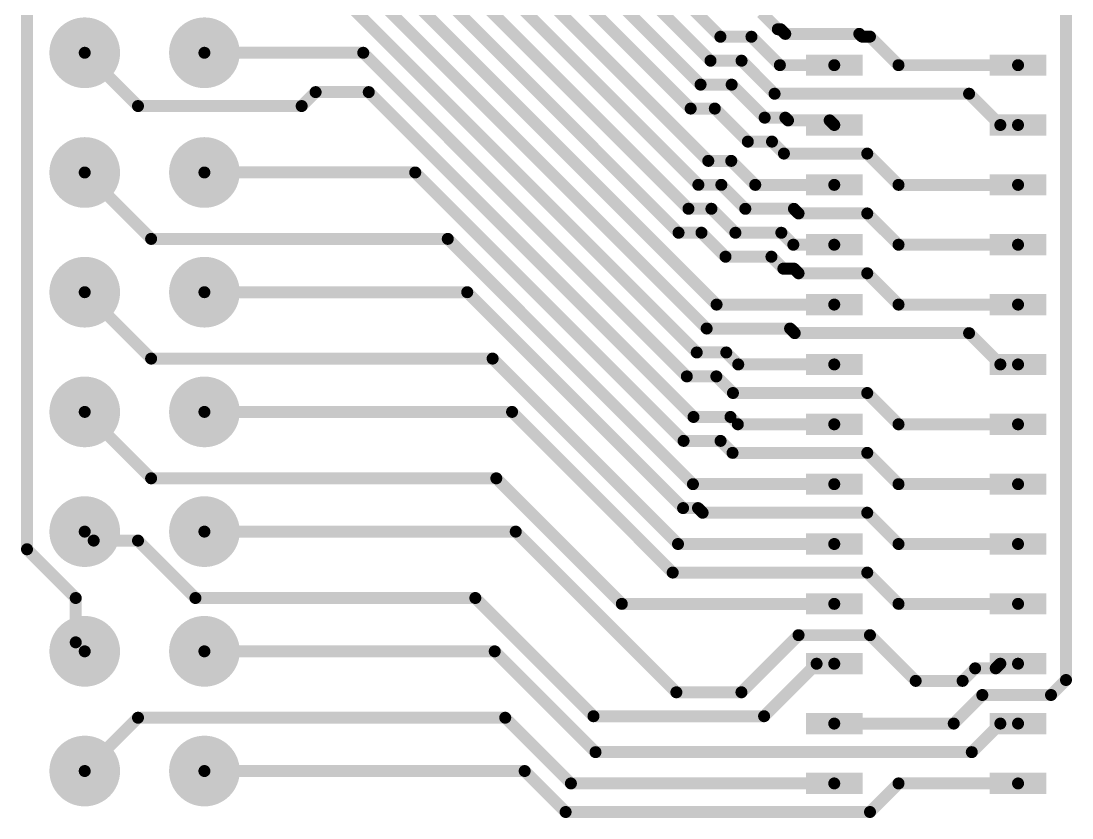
# Model space of a CAD drawing. Header units: inches. Extents: x 2.54 to 5.78, y 1.06 to 9.17.
# Drawn here: x 2.607 to 3.485, y 7.13 to 7.796 of the extents above; entities that cross this region are included whole.
import ezdxf

# ---------------------------------------------------------------- set-up
doc = ezdxf.new("R2010")
doc.units = ezdxf.units.IN
doc.header["$MEASUREMENT"] = 0
for name, color, linetype in [('Multi-Layer', 9, 'Continuous'), ('Pad Holes', 156, 'Continuous'), ('Top Layer', 1, 'Continuous')]:
    doc.layers.add(name, color=color, linetype=linetype)

# ---------------------------------------------------------------- blocks, each defined once
blk = doc.blocks.new('H_____2_20________2')
at = {"layer": 'Top Layer'}
for points in [[(-0.09528, 0.07272), (-0.09528, 0.09043), (-0.04803, 0.09043), (-0.04803, 0.07272)], [(0.05827, 0.07272), (0.05827, 0.09043), (0.10551, 0.09043), (0.10551, 0.07272)], [(-0.09528, 0.02272), (-0.09528, 0.04043), (-0.04803, 0.04043), (-0.04803, 0.02272)], [(0.05827, 0.02272), (0.05827, 0.04043), (0.10551, 0.04043), (0.10551, 0.02272)], [(-0.09528, -0.02728), (-0.09528, -0.00957), (-0.04803, -0.00957), (-0.04803, -0.02728)], [(0.05827, -0.02728), (0.05827, -0.00957), (0.10551, -0.00957), (0.10551, -0.02728)], [(-0.09528, -0.07728), (-0.09528, -0.05957), (-0.04803, -0.05957), (-0.04803, -0.07728)], [(0.05827, -0.07728), (0.05827, -0.05957), (0.10551, -0.05957), (0.10551, -0.07728)], [(-0.09528, -0.12728), (-0.09528, -0.10957), (-0.04803, -0.10957), (-0.04803, -0.12728)], [(0.05827, -0.12728), (0.05827, -0.10957), (0.10551, -0.10957), (0.10551, -0.12728)], [(-0.09528, -0.17728), (-0.09528, -0.15957), (-0.04803, -0.15957), (-0.04803, -0.17728)], [(0.05827, -0.17728), (0.05827, -0.15957), (0.10551, -0.15957), (0.10551, -0.17728)], [(-0.09528, -0.22728), (-0.09528, -0.20957), (-0.04803, -0.20957), (-0.04803, -0.22728)], [(0.05827, -0.22728), (0.05827, -0.20957), (0.10551, -0.20957), (0.10551, -0.22728)], [(-0.09528, -0.27728), (-0.09528, -0.25957), (-0.04803, -0.25957), (-0.04803, -0.27728)], [(0.05827, -0.27728), (0.05827, -0.25957), (0.10551, -0.25957), (0.10551, -0.27728)], [(-0.09528, -0.32728), (-0.09528, -0.30957), (-0.04803, -0.30957), (-0.04803, -0.32728)], [(0.05827, -0.32728), (0.05827, -0.30957), (0.10551, -0.30957), (0.10551, -0.32728)], [(-0.09528, -0.37728), (-0.09528, -0.35957), (-0.04803, -0.35957), (-0.04803, -0.37728)], [(0.05827, -0.37728), (0.05827, -0.35957), (0.10551, -0.35957), (0.10551, -0.37728)], [(-0.09528, -0.42728), (-0.09528, -0.40957), (-0.04803, -0.40957), (-0.04803, -0.42728)], [(0.05827, -0.42728), (0.05827, -0.40957), (0.10551, -0.40957), (0.10551, -0.42728)], [(-0.09528, -0.47728), (-0.09528, -0.45957), (-0.04803, -0.45957), (-0.04803, -0.47728)], [(0.05827, -0.47728), (0.05827, -0.45957), (0.10551, -0.45957), (0.10551, -0.47728)], [(-0.09528, -0.52728), (-0.09528, -0.50957), (-0.04803, -0.50957), (-0.04803, -0.52728)], [(0.05827, -0.52728), (0.05827, -0.50957), (0.10551, -0.50957), (0.10551, -0.52728)]]:
    blk.add_hatch(color=1, dxfattribs=at).paths.add_polyline_path(points)
blk = doc.blocks.new('HDR2X20_12')
at = {"layer": 'Multi-Layer'}
h = blk.add_hatch(color=9, dxfattribs=at)
edge = h.paths.add_edge_path()
edge.add_arc((1.3, 0.1), 0.02953, 0, 360)
h = blk.add_hatch(color=9, dxfattribs=at)
edge = h.paths.add_edge_path()
edge.add_arc((1.4, 0.1), 0.02953, 0, 360)
h = blk.add_hatch(color=9, dxfattribs=at)
edge = h.paths.add_edge_path()
edge.add_arc((1.5, 0.1), 0.02953, 0, 360)
h = blk.add_hatch(color=9, dxfattribs=at)
edge = h.paths.add_edge_path()
edge.add_arc((1.6, 0.1), 0.02953, 0, 360)
h = blk.add_hatch(color=9, dxfattribs=at)
edge = h.paths.add_edge_path()
edge.add_arc((1.7, 0.1), 0.02953, 0, 360)
h = blk.add_hatch(color=9, dxfattribs=at)
edge = h.paths.add_edge_path()
edge.add_arc((1.8, 0.1), 0.02953, 0, 360)
h = blk.add_hatch(color=9, dxfattribs=at)
edge = h.paths.add_edge_path()
edge.add_arc((1.9, 0.1), 0.02953, 0, 360)
h = blk.add_hatch(color=9, dxfattribs=at)
edge = h.paths.add_edge_path()
edge.add_arc((1.3, 0), 0.02953, 0, 360)
h = blk.add_hatch(color=9, dxfattribs=at)
edge = h.paths.add_edge_path()
edge.add_arc((1.4, 0), 0.02953, 0, 360)
h = blk.add_hatch(color=9, dxfattribs=at)
edge = h.paths.add_edge_path()
edge.add_arc((1.5, 0), 0.02953, 0, 360)
h = blk.add_hatch(color=9, dxfattribs=at)
edge = h.paths.add_edge_path()
edge.add_arc((1.6, 0), 0.02953, 0, 360)
h = blk.add_hatch(color=9, dxfattribs=at)
edge = h.paths.add_edge_path()
edge.add_arc((1.7, 0), 0.02953, 0, 360)
h = blk.add_hatch(color=9, dxfattribs=at)
edge = h.paths.add_edge_path()
edge.add_arc((1.8, 0), 0.02953, 0, 360)
h = blk.add_hatch(color=9, dxfattribs=at)
edge = h.paths.add_edge_path()
edge.add_arc((1.9, 0), 0.02953, 0, 360)
at = {"layer": 'Pad Holes'}
h = blk.add_hatch(color=7, dxfattribs=at)
edge = h.paths.add_edge_path()
edge.add_arc((1.3, 0.1), 0.01772, 0, 360)
h = blk.add_hatch(color=7, dxfattribs=at)
edge = h.paths.add_edge_path()
edge.add_arc((1.4, 0.1), 0.01772, 0, 360)
h = blk.add_hatch(color=7, dxfattribs=at)
edge = h.paths.add_edge_path()
edge.add_arc((1.5, 0.1), 0.01772, 0, 360)
h = blk.add_hatch(color=7, dxfattribs=at)
edge = h.paths.add_edge_path()
edge.add_arc((1.6, 0.1), 0.01772, 0, 360)
h = blk.add_hatch(color=7, dxfattribs=at)
edge = h.paths.add_edge_path()
edge.add_arc((1.7, 0.1), 0.01772, 0, 360)
h = blk.add_hatch(color=7, dxfattribs=at)
edge = h.paths.add_edge_path()
edge.add_arc((1.8, 0.1), 0.01772, 0, 360)
h = blk.add_hatch(color=7, dxfattribs=at)
edge = h.paths.add_edge_path()
edge.add_arc((1.9, 0.1), 0.01772, 0, 360)
h = blk.add_hatch(color=7, dxfattribs=at)
edge = h.paths.add_edge_path()
edge.add_arc((1.3, 0), 0.01772, 0, 360)
h = blk.add_hatch(color=7, dxfattribs=at)
edge = h.paths.add_edge_path()
edge.add_arc((1.4, 0), 0.01772, 0, 360)
h = blk.add_hatch(color=7, dxfattribs=at)
edge = h.paths.add_edge_path()
edge.add_arc((1.5, 0), 0.01772, 0, 360)
h = blk.add_hatch(color=7, dxfattribs=at)
edge = h.paths.add_edge_path()
edge.add_arc((1.6, 0), 0.01772, 0, 360)
h = blk.add_hatch(color=7, dxfattribs=at)
edge = h.paths.add_edge_path()
edge.add_arc((1.7, 0), 0.01772, 0, 360)
h = blk.add_hatch(color=7, dxfattribs=at)
edge = h.paths.add_edge_path()
edge.add_arc((1.8, 0), 0.01772, 0, 360)
h = blk.add_hatch(color=7, dxfattribs=at)
edge = h.paths.add_edge_path()
edge.add_arc((1.9, 0), 0.01772, 0, 360)
at = {"layer": 'Top Layer'}
h = blk.add_hatch(color=1, dxfattribs=at)
edge = h.paths.add_edge_path()
edge.add_arc((1.3, 0.1), 0.02953, 0, 360)
h = blk.add_hatch(color=1, dxfattribs=at)
edge = h.paths.add_edge_path()
edge.add_arc((1.4, 0.1), 0.02953, 0, 360)
h = blk.add_hatch(color=1, dxfattribs=at)
edge = h.paths.add_edge_path()
edge.add_arc((1.5, 0.1), 0.02953, 0, 360)
h = blk.add_hatch(color=1, dxfattribs=at)
edge = h.paths.add_edge_path()
edge.add_arc((1.6, 0.1), 0.02953, 0, 360)
h = blk.add_hatch(color=1, dxfattribs=at)
edge = h.paths.add_edge_path()
edge.add_arc((1.7, 0.1), 0.02953, 0, 360)
h = blk.add_hatch(color=1, dxfattribs=at)
edge = h.paths.add_edge_path()
edge.add_arc((1.8, 0.1), 0.02953, 0, 360)
h = blk.add_hatch(color=1, dxfattribs=at)
edge = h.paths.add_edge_path()
edge.add_arc((1.9, 0.1), 0.02953, 0, 360)
h = blk.add_hatch(color=1, dxfattribs=at)
edge = h.paths.add_edge_path()
edge.add_arc((1.3, 0), 0.02953, 0, 360)
h = blk.add_hatch(color=1, dxfattribs=at)
edge = h.paths.add_edge_path()
edge.add_arc((1.4, 0), 0.02953, 0, 360)
h = blk.add_hatch(color=1, dxfattribs=at)
edge = h.paths.add_edge_path()
edge.add_arc((1.5, 0), 0.02953, 0, 360)
h = blk.add_hatch(color=1, dxfattribs=at)
edge = h.paths.add_edge_path()
edge.add_arc((1.6, 0), 0.02953, 0, 360)
h = blk.add_hatch(color=1, dxfattribs=at)
edge = h.paths.add_edge_path()
edge.add_arc((1.7, 0), 0.02953, 0, 360)
h = blk.add_hatch(color=1, dxfattribs=at)
edge = h.paths.add_edge_path()
edge.add_arc((1.8, 0), 0.02953, 0, 360)
h = blk.add_hatch(color=1, dxfattribs=at)
edge = h.paths.add_edge_path()
edge.add_arc((1.9, 0), 0.02953, 0, 360)

msp = doc.modelspace()

# ---------------------------------------------------------------- linework, layer by layer
at = {"layer": 'Top Layer'}
for points in [[(2.6122, 7.35435, 0.01, 0.01, 0), (2.6122, 9.10113, 0.01, 0.01, 0)], [(3.48032, 7.24513, 0.01, 0.01, 0), (3.48032, 8.51969, 0.01, 0.01, 0)], [(2.86547, 7.99476, 0.01, 0.01, 0), (3.18146, 7.67878, 0.01, 0.01, 0)], [(2.9717, 8.00234, 0.01, 0.01, 0), (3.19156, 7.78248, 0.01, 0.01, 0)], [(2.84547, 7.98648, 0.01, 0.01, 0), (3.17317, 7.65878, 0.01, 0.01, 0)], [(2.93047, 7.987, 0.01, 0.01, 0), (3.175, 7.74248, 0.01, 0.01, 0)], [(2.9517, 7.99406, 0.01, 0.01, 0), (3.18328, 7.76248, 0.01, 0.01, 0)], [(2.82547, 7.9782, 0.01, 0.01, 0), (3.16489, 7.63878, 0.01, 0.01, 0)], [(2.91047, 7.97872, 0.01, 0.01, 0), (3.16671, 7.72248, 0.01, 0.01, 0)], [(2.80629, 7.96909, 0.01, 0.01, 0), (3.1566, 7.61878, 0.01, 0.01, 0)], [(2.84972, 7.86909, 0.01, 0.01, 0), (3.18008, 7.53874, 0.01, 0.01, 0)], [(2.91587, 7.83123, 0.01, 0.01, 0), (3.18836, 7.55874, 0.01, 0.01, 0)], [(2.87691, 7.81362, 0.01, 0.01, 0), (3.17179, 7.51874, 0.01, 0.01, 0)], [(3.2258, 7.80248, 0.01, 0.01, 0), (3.23954, 7.78874, 0.01, 0.01, 0)], [(3.23954, 7.78874, 0.01, 0.01, 0), (3.24187, 7.78874, 0.01, 0.01, 0)], [(3.24187, 7.78874, 0.01, 0.01, 0), (3.24573, 7.78488, 0.01, 0.01, 0)], [(3.24573, 7.78488, 0.01, 0.01, 0), (3.30762, 7.78488, 0.01, 0.01, 0)], [(3.30762, 7.78488, 0.01, 0.01, 0), (3.3099, 7.7826, 0.01, 0.01, 0)], [(3.19156, 7.78248, 0.01, 0.01, 0), (3.21752, 7.78248, 0.01, 0.01, 0)], [(3.21752, 7.78248, 0.01, 0.01, 0), (3.24126, 7.75874, 0.01, 0.01, 0)], [(3.3099, 7.7826, 0.01, 0.01, 0), (3.31653, 7.7826, 0.01, 0.01, 0)], [(3.31653, 7.7826, 0.01, 0.01, 0), (3.34039, 7.75874, 0.01, 0.01, 0)], [(2.66043, 7.76909, 0.01, 0.01, 0), (2.70496, 7.72457, 0.01, 0.01, 0)], [(2.76043, 7.76909, 0.01, 0.01, 0), (2.89315, 7.76909, 0.01, 0.01, 0)], [(2.89315, 7.76909, 0.01, 0.01, 0), (3.16351, 7.49874, 0.01, 0.01, 0)], [(3.18328, 7.76248, 0.01, 0.01, 0), (3.20924, 7.76248, 0.01, 0.01, 0)], [(3.20924, 7.76248, 0.01, 0.01, 0), (3.23683, 7.73488, 0.01, 0.01, 0)], [(3.24126, 7.75874, 0.01, 0.01, 0), (3.28669, 7.75874, 0.01, 0.01, 0)], [(3.34039, 7.75874, 0.01, 0.01, 0), (3.44024, 7.75874, 0.01, 0.01, 0)], [(3.175, 7.74248, 0.01, 0.01, 0), (3.20095, 7.74248, 0.01, 0.01, 0)], [(3.20095, 7.74248, 0.01, 0.01, 0), (3.22855, 7.71488, 0.01, 0.01, 0)], [(2.84169, 7.72457, 0.01, 0.01, 0), (2.85335, 7.73622, 0.01, 0.01, 0)], [(2.85335, 7.73622, 0.01, 0.01, 0), (2.89774, 7.73622, 0.01, 0.01, 0)], [(2.89774, 7.73622, 0.01, 0.01, 0), (3.16908, 7.46488, 0.01, 0.01, 0)], [(3.23683, 7.73488, 0.01, 0.01, 0), (3.39933, 7.73488, 0.01, 0.01, 0)], [(3.39933, 7.73488, 0.01, 0.01, 0), (3.42547, 7.70874, 0.01, 0.01, 0)], [(2.70496, 7.72457, 0.01, 0.01, 0), (2.84169, 7.72457, 0.01, 0.01, 0)], [(3.16671, 7.72248, 0.01, 0.01, 0), (3.18688, 7.72248, 0.01, 0.01, 0)], [(3.18688, 7.72248, 0.01, 0.01, 0), (3.21448, 7.69488, 0.01, 0.01, 0)], [(3.22855, 7.71488, 0.01, 0.01, 0), (3.24579, 7.71488, 0.01, 0.01, 0)], [(3.24579, 7.71488, 0.01, 0.01, 0), (3.24807, 7.7126, 0.01, 0.01, 0)], [(3.24807, 7.7126, 0.01, 0.01, 0), (3.28283, 7.7126, 0.01, 0.01, 0)], [(3.28283, 7.7126, 0.01, 0.01, 0), (3.28669, 7.70874, 0.01, 0.01, 0)], [(3.42547, 7.70874, 0.01, 0.01, 0), (3.44024, 7.70874, 0.01, 0.01, 0)], [(3.21448, 7.69488, 0.01, 0.01, 0), (3.23465, 7.69488, 0.01, 0.01, 0)], [(3.23465, 7.69488, 0.01, 0.01, 0), (3.24465, 7.68488, 0.01, 0.01, 0)], [(3.18146, 7.67878, 0.01, 0.01, 0), (3.20062, 7.67878, 0.01, 0.01, 0)], [(3.20062, 7.67878, 0.01, 0.01, 0), (3.22066, 7.65874, 0.01, 0.01, 0)], [(3.24465, 7.68488, 0.01, 0.01, 0), (3.31424, 7.68488, 0.01, 0.01, 0)], [(3.31424, 7.68488, 0.01, 0.01, 0), (3.34039, 7.65874, 0.01, 0.01, 0)], [(2.66043, 7.66909, 0.01, 0.01, 0), (2.71591, 7.61362, 0.01, 0.01, 0)], [(2.76043, 7.66909, 0.01, 0.01, 0), (2.93658, 7.66909, 0.01, 0.01, 0)], [(2.93658, 7.66909, 0.01, 0.01, 0), (3.1608, 7.44488, 0.01, 0.01, 0)], [(3.17317, 7.65878, 0.01, 0.01, 0), (3.19234, 7.65878, 0.01, 0.01, 0)], [(3.19234, 7.65878, 0.01, 0.01, 0), (3.21238, 7.63874, 0.01, 0.01, 0)], [(3.22066, 7.65874, 0.01, 0.01, 0), (3.28669, 7.65874, 0.01, 0.01, 0)], [(3.34039, 7.65874, 0.01, 0.01, 0), (3.44024, 7.65874, 0.01, 0.01, 0)], [(3.16489, 7.63878, 0.01, 0.01, 0), (3.18406, 7.63878, 0.01, 0.01, 0)], [(3.18406, 7.63878, 0.01, 0.01, 0), (3.20409, 7.61874, 0.01, 0.01, 0)], [(3.21238, 7.63874, 0.01, 0.01, 0), (3.253, 7.63874, 0.01, 0.01, 0)], [(3.253, 7.63874, 0.01, 0.01, 0), (3.25686, 7.63488, 0.01, 0.01, 0)], [(3.25686, 7.63488, 0.01, 0.01, 0), (3.31424, 7.63488, 0.01, 0.01, 0)], [(3.31424, 7.63488, 0.01, 0.01, 0), (3.34039, 7.60874, 0.01, 0.01, 0)], [(3.1566, 7.61878, 0.01, 0.01, 0), (3.17577, 7.61878, 0.01, 0.01, 0)], [(3.17577, 7.61878, 0.01, 0.01, 0), (3.19581, 7.59874, 0.01, 0.01, 0)], [(3.20409, 7.61874, 0.01, 0.01, 0), (3.24248, 7.61874, 0.01, 0.01, 0)], [(3.24248, 7.61874, 0.01, 0.01, 0), (3.25248, 7.60874, 0.01, 0.01, 0)], [(2.71591, 7.61362, 0.01, 0.01, 0), (2.96377, 7.61362, 0.01, 0.01, 0)], [(2.96377, 7.61362, 0.01, 0.01, 0), (3.16865, 7.40874, 0.01, 0.01, 0)], [(3.25248, 7.60874, 0.01, 0.01, 0), (3.28669, 7.60874, 0.01, 0.01, 0)], [(3.34039, 7.60874, 0.01, 0.01, 0), (3.44024, 7.60874, 0.01, 0.01, 0)], [(3.19581, 7.59874, 0.01, 0.01, 0), (3.2342, 7.59874, 0.01, 0.01, 0)], [(3.2342, 7.59874, 0.01, 0.01, 0), (3.2442, 7.58874, 0.01, 0.01, 0)], [(3.2442, 7.58874, 0.01, 0.01, 0), (3.253, 7.58874, 0.01, 0.01, 0)], [(3.253, 7.58874, 0.01, 0.01, 0), (3.25686, 7.58488, 0.01, 0.01, 0)], [(3.25686, 7.58488, 0.01, 0.01, 0), (3.31424, 7.58488, 0.01, 0.01, 0)], [(3.31424, 7.58488, 0.01, 0.01, 0), (3.34039, 7.55874, 0.01, 0.01, 0)], [(2.66043, 7.56909, 0.01, 0.01, 0), (2.71591, 7.51362, 0.01, 0.01, 0)], [(2.76043, 7.56909, 0.01, 0.01, 0), (2.98002, 7.56909, 0.01, 0.01, 0)], [(2.98002, 7.56909, 0.01, 0.01, 0), (3.16037, 7.38874, 0.01, 0.01, 0)], [(3.18836, 7.55874, 0.01, 0.01, 0), (3.28669, 7.55874, 0.01, 0.01, 0)], [(3.34039, 7.55874, 0.01, 0.01, 0), (3.44024, 7.55874, 0.01, 0.01, 0)], [(3.18008, 7.53874, 0.01, 0.01, 0), (3.24977, 7.53874, 0.01, 0.01, 0)], [(3.24977, 7.53874, 0.01, 0.01, 0), (3.25363, 7.53488, 0.01, 0.01, 0)], [(3.25363, 7.53488, 0.01, 0.01, 0), (3.39933, 7.53488, 0.01, 0.01, 0)], [(3.39933, 7.53488, 0.01, 0.01, 0), (3.42547, 7.50874, 0.01, 0.01, 0)], [(2.71591, 7.51362, 0.01, 0.01, 0), (3.00124, 7.51362, 0.01, 0.01, 0)], [(3.00124, 7.51362, 0.01, 0.01, 0), (3.15612, 7.35874, 0.01, 0.01, 0)], [(3.17179, 7.51874, 0.01, 0.01, 0), (3.19646, 7.51874, 0.01, 0.01, 0)], [(3.19646, 7.51874, 0.01, 0.01, 0), (3.20646, 7.50874, 0.01, 0.01, 0)], [(3.20646, 7.50874, 0.01, 0.01, 0), (3.28669, 7.50874, 0.01, 0.01, 0)], [(3.42547, 7.50874, 0.01, 0.01, 0), (3.44024, 7.50874, 0.01, 0.01, 0)], [(3.16351, 7.49874, 0.01, 0.01, 0), (3.18817, 7.49874, 0.01, 0.01, 0)], [(3.18817, 7.49874, 0.01, 0.01, 0), (3.20203, 7.48488, 0.01, 0.01, 0)], [(3.20203, 7.48488, 0.01, 0.01, 0), (3.31424, 7.48488, 0.01, 0.01, 0)], [(3.31424, 7.48488, 0.01, 0.01, 0), (3.34039, 7.45874, 0.01, 0.01, 0)], [(2.66043, 7.46909, 0.01, 0.01, 0), (2.71591, 7.41362, 0.01, 0.01, 0)], [(2.76043, 7.46909, 0.01, 0.01, 0), (3.01748, 7.46909, 0.01, 0.01, 0)], [(3.01748, 7.46909, 0.01, 0.01, 0), (3.1517, 7.33488, 0.01, 0.01, 0)], [(3.16908, 7.46488, 0.01, 0.01, 0), (3.19998, 7.46488, 0.01, 0.01, 0)], [(3.19998, 7.46488, 0.01, 0.01, 0), (3.20612, 7.45874, 0.01, 0.01, 0)], [(3.20612, 7.45874, 0.01, 0.01, 0), (3.28669, 7.45874, 0.01, 0.01, 0)], [(3.34039, 7.45874, 0.01, 0.01, 0), (3.44024, 7.45874, 0.01, 0.01, 0)], [(3.1608, 7.44488, 0.01, 0.01, 0), (3.1917, 7.44488, 0.01, 0.01, 0)], [(3.1917, 7.44488, 0.01, 0.01, 0), (3.2017, 7.43488, 0.01, 0.01, 0)], [(3.2017, 7.43488, 0.01, 0.01, 0), (3.31424, 7.43488, 0.01, 0.01, 0)], [(3.31424, 7.43488, 0.01, 0.01, 0), (3.34039, 7.40874, 0.01, 0.01, 0)], [(2.71591, 7.41362, 0.01, 0.01, 0), (3.00431, 7.41362, 0.01, 0.01, 0)], [(3.00431, 7.41362, 0.01, 0.01, 0), (3.10919, 7.30874, 0.01, 0.01, 0)], [(3.16865, 7.40874, 0.01, 0.01, 0), (3.28669, 7.40874, 0.01, 0.01, 0)], [(3.34039, 7.40874, 0.01, 0.01, 0), (3.44024, 7.40874, 0.01, 0.01, 0)], [(3.16037, 7.38874, 0.01, 0.01, 0), (3.17284, 7.38874, 0.01, 0.01, 0)], [(3.17284, 7.38874, 0.01, 0.01, 0), (3.1767, 7.38488, 0.01, 0.01, 0)], [(3.1767, 7.38488, 0.01, 0.01, 0), (3.31424, 7.38488, 0.01, 0.01, 0)], [(3.31424, 7.38488, 0.01, 0.01, 0), (3.34039, 7.35874, 0.01, 0.01, 0)], [(2.66043, 7.36909, 0.01, 0.01, 0), (2.66793, 7.36159, 0.01, 0.01, 0)], [(2.76043, 7.36909, 0.01, 0.01, 0), (3.02055, 7.36909, 0.01, 0.01, 0)], [(3.02055, 7.36909, 0.01, 0.01, 0), (3.15477, 7.23488, 0.01, 0.01, 0)], [(2.6122, 7.35435, 0.01, 0.01, 0), (2.65293, 7.31362, 0.01, 0.01, 0)], [(2.66793, 7.36159, 0.01, 0.01, 0), (2.70496, 7.36159, 0.01, 0.01, 0)], [(2.70496, 7.36159, 0.01, 0.01, 0), (2.75293, 7.31362, 0.01, 0.01, 0)], [(3.15612, 7.35874, 0.01, 0.01, 0), (3.28669, 7.35874, 0.01, 0.01, 0)], [(3.34039, 7.35874, 0.01, 0.01, 0), (3.44024, 7.35874, 0.01, 0.01, 0)], [(3.1517, 7.33488, 0.01, 0.01, 0), (3.31424, 7.33488, 0.01, 0.01, 0)], [(3.31424, 7.33488, 0.01, 0.01, 0), (3.34039, 7.30874, 0.01, 0.01, 0)], [(2.65293, 7.27659, 0.01, 0.01, 0), (2.65293, 7.31362, 0.01, 0.01, 0)], [(2.75293, 7.31362, 0.01, 0.01, 0), (2.98677, 7.31362, 0.01, 0.01, 0)], [(2.98677, 7.31362, 0.01, 0.01, 0), (3.08551, 7.21488, 0.01, 0.01, 0)], [(3.10919, 7.30874, 0.01, 0.01, 0), (3.28669, 7.30874, 0.01, 0.01, 0)], [(3.34039, 7.30874, 0.01, 0.01, 0), (3.44024, 7.30874, 0.01, 0.01, 0)], [(2.65293, 7.27659, 0.01, 0.01, 0), (2.66043, 7.26909, 0.01, 0.01, 0)], [(3.20914, 7.23488, 0.01, 0.01, 0), (3.25686, 7.2826, 0.01, 0.01, 0)], [(3.25686, 7.2826, 0.01, 0.01, 0), (3.31653, 7.2826, 0.01, 0.01, 0)], [(3.31653, 7.2826, 0.01, 0.01, 0), (3.35472, 7.24441, 0.01, 0.01, 0)], [(2.76043, 7.26909, 0.01, 0.01, 0), (3.00301, 7.26909, 0.01, 0.01, 0)], [(3.00301, 7.26909, 0.01, 0.01, 0), (3.08722, 7.18488, 0.01, 0.01, 0)], [(3.22807, 7.21488, 0.01, 0.01, 0), (3.27193, 7.25874, 0.01, 0.01, 0)], [(3.27193, 7.25874, 0.01, 0.01, 0), (3.28669, 7.25874, 0.01, 0.01, 0)], [(3.42161, 7.25488, 0.01, 0.01, 0), (3.42547, 7.25874, 0.01, 0.01, 0)], [(3.42547, 7.25874, 0.01, 0.01, 0), (3.44024, 7.25874, 0.01, 0.01, 0)], [(3.39393, 7.24441, 0.01, 0.01, 0), (3.4044, 7.25488, 0.01, 0.01, 0)], [(3.4044, 7.25488, 0.01, 0.01, 0), (3.42161, 7.25488, 0.01, 0.01, 0)], [(3.35472, 7.24441, 0.01, 0.01, 0), (3.39393, 7.24441, 0.01, 0.01, 0)], [(3.46779, 7.2326, 0.01, 0.01, 0), (3.48032, 7.24513, 0.01, 0.01, 0)], [(3.15477, 7.23488, 0.01, 0.01, 0), (3.20914, 7.23488, 0.01, 0.01, 0)], [(3.38654, 7.20874, 0.01, 0.01, 0), (3.4104, 7.2326, 0.01, 0.01, 0)], [(3.4104, 7.2326, 0.01, 0.01, 0), (3.46779, 7.2326, 0.01, 0.01, 0)], [(2.66043, 7.16909, 0.01, 0.01, 0), (2.70496, 7.21362, 0.01, 0.01, 0)], [(2.70496, 7.21362, 0.01, 0.01, 0), (3.01177, 7.21362, 0.01, 0.01, 0)], [(3.01177, 7.21362, 0.01, 0.01, 0), (3.06665, 7.15874, 0.01, 0.01, 0)], [(3.08551, 7.21488, 0.01, 0.01, 0), (3.22807, 7.21488, 0.01, 0.01, 0)], [(3.28669, 7.20874, 0.01, 0.01, 0), (3.38654, 7.20874, 0.01, 0.01, 0)], [(3.40161, 7.18488, 0.01, 0.01, 0), (3.42547, 7.20874, 0.01, 0.01, 0)], [(3.42547, 7.20874, 0.01, 0.01, 0), (3.44024, 7.20874, 0.01, 0.01, 0)], [(3.08722, 7.18488, 0.01, 0.01, 0), (3.40161, 7.18488, 0.01, 0.01, 0)], [(2.76043, 7.16909, 0.01, 0.01, 0), (3.02801, 7.16909, 0.01, 0.01, 0)], [(3.02801, 7.16909, 0.01, 0.01, 0), (3.06222, 7.13488, 0.01, 0.01, 0)], [(3.06665, 7.15874, 0.01, 0.01, 0), (3.28669, 7.15874, 0.01, 0.01, 0)], [(3.31653, 7.13488, 0.01, 0.01, 0), (3.34039, 7.15874, 0.01, 0.01, 0)], [(3.34039, 7.15874, 0.01, 0.01, 0), (3.44024, 7.15874, 0.01, 0.01, 0)], [(3.06222, 7.13488, 0.01, 0.01, 0), (3.31653, 7.13488, 0.01, 0.01, 0)]]:
    msp.add_lwpolyline(points, format="xyseb", dxfattribs=at)
for points in [[(3.23704, 7.78874, 0.005, 0.005, 1), (3.24204, 7.78874, 0.005, 0.005, 1)], [(3.23704, 7.78874, 0.005, 0.005, 1), (3.24204, 7.78874, 0.005, 0.005, 1)], [(3.23937, 7.78874, 0.005, 0.005, 1), (3.24437, 7.78874, 0.005, 0.005, 1)], [(3.23937, 7.78874, 0.005, 0.005, 1), (3.24437, 7.78874, 0.005, 0.005, 1)], [(3.24323, 7.78488, 0.005, 0.005, 1), (3.24823, 7.78488, 0.005, 0.005, 1)], [(3.24323, 7.78488, 0.005, 0.005, 1), (3.24823, 7.78488, 0.005, 0.005, 1)], [(3.30512, 7.78488, 0.005, 0.005, 1), (3.31012, 7.78488, 0.005, 0.005, 1)], [(3.30512, 7.78488, 0.005, 0.005, 1), (3.31012, 7.78488, 0.005, 0.005, 1)], [(3.18906, 7.78248, 0.005, 0.005, 1), (3.19406, 7.78248, 0.005, 0.005, 1)], [(3.18906, 7.78248, 0.005, 0.005, 1), (3.19406, 7.78248, 0.005, 0.005, 1)], [(3.21502, 7.78248, 0.005, 0.005, 1), (3.22002, 7.78248, 0.005, 0.005, 1)], [(3.21502, 7.78248, 0.005, 0.005, 1), (3.22002, 7.78248, 0.005, 0.005, 1)], [(3.3074, 7.7826, 0.005, 0.005, 1), (3.3124, 7.7826, 0.005, 0.005, 1)], [(3.3074, 7.7826, 0.005, 0.005, 1), (3.3124, 7.7826, 0.005, 0.005, 1)], [(3.31403, 7.7826, 0.005, 0.005, 1), (3.31903, 7.7826, 0.005, 0.005, 1)], [(3.31403, 7.7826, 0.005, 0.005, 1), (3.31903, 7.7826, 0.005, 0.005, 1)], [(2.65793, 7.76909, 0.005, 0.005, 1), (2.66293, 7.76909, 0.005, 0.005, 1)], [(2.75793, 7.76909, 0.005, 0.005, 1), (2.76293, 7.76909, 0.005, 0.005, 1)], [(2.89065, 7.76909, 0.005, 0.005, 1), (2.89565, 7.76909, 0.005, 0.005, 1)], [(2.89065, 7.76909, 0.005, 0.005, 1), (2.89565, 7.76909, 0.005, 0.005, 1)], [(3.18078, 7.76248, 0.005, 0.005, 1), (3.18578, 7.76248, 0.005, 0.005, 1)], [(3.18078, 7.76248, 0.005, 0.005, 1), (3.18578, 7.76248, 0.005, 0.005, 1)], [(3.20674, 7.76248, 0.005, 0.005, 1), (3.21174, 7.76248, 0.005, 0.005, 1)], [(3.20674, 7.76248, 0.005, 0.005, 1), (3.21174, 7.76248, 0.005, 0.005, 1)], [(3.23876, 7.75874, 0.005, 0.005, 1), (3.24376, 7.75874, 0.005, 0.005, 1)], [(3.23876, 7.75874, 0.005, 0.005, 1), (3.24376, 7.75874, 0.005, 0.005, 1)], [(3.28419, 7.75874, 0.005, 0.005, 1), (3.28919, 7.75874, 0.005, 0.005, 1)], [(3.33789, 7.75874, 0.005, 0.005, 1), (3.34289, 7.75874, 0.005, 0.005, 1)], [(3.33789, 7.75874, 0.005, 0.005, 1), (3.34289, 7.75874, 0.005, 0.005, 1)], [(3.43774, 7.75874, 0.005, 0.005, 1), (3.44274, 7.75874, 0.005, 0.005, 1)], [(3.1725, 7.74248, 0.005, 0.005, 1), (3.1775, 7.74248, 0.005, 0.005, 1)], [(3.1725, 7.74248, 0.005, 0.005, 1), (3.1775, 7.74248, 0.005, 0.005, 1)], [(3.19845, 7.74248, 0.005, 0.005, 1), (3.20345, 7.74248, 0.005, 0.005, 1)], [(3.19845, 7.74248, 0.005, 0.005, 1), (3.20345, 7.74248, 0.005, 0.005, 1)], [(2.85085, 7.73622, 0.005, 0.005, 1), (2.85585, 7.73622, 0.005, 0.005, 1)], [(2.85085, 7.73622, 0.005, 0.005, 1), (2.85585, 7.73622, 0.005, 0.005, 1)], [(2.89524, 7.73622, 0.005, 0.005, 1), (2.90024, 7.73622, 0.005, 0.005, 1)], [(2.89524, 7.73622, 0.005, 0.005, 1), (2.90024, 7.73622, 0.005, 0.005, 1)], [(3.23433, 7.73488, 0.005, 0.005, 1), (3.23933, 7.73488, 0.005, 0.005, 1)], [(3.23433, 7.73488, 0.005, 0.005, 1), (3.23933, 7.73488, 0.005, 0.005, 1)], [(3.39683, 7.73488, 0.005, 0.005, 1), (3.40183, 7.73488, 0.005, 0.005, 1)], [(3.39683, 7.73488, 0.005, 0.005, 1), (3.40183, 7.73488, 0.005, 0.005, 1)], [(2.70246, 7.72457, 0.005, 0.005, 1), (2.70746, 7.72457, 0.005, 0.005, 1)], [(2.70246, 7.72457, 0.005, 0.005, 1), (2.70746, 7.72457, 0.005, 0.005, 1)], [(2.83919, 7.72457, 0.005, 0.005, 1), (2.84419, 7.72457, 0.005, 0.005, 1)], [(2.83919, 7.72457, 0.005, 0.005, 1), (2.84419, 7.72457, 0.005, 0.005, 1)], [(3.16421, 7.72248, 0.005, 0.005, 1), (3.16921, 7.72248, 0.005, 0.005, 1)], [(3.16421, 7.72248, 0.005, 0.005, 1), (3.16921, 7.72248, 0.005, 0.005, 1)], [(3.18438, 7.72248, 0.005, 0.005, 1), (3.18938, 7.72248, 0.005, 0.005, 1)], [(3.18438, 7.72248, 0.005, 0.005, 1), (3.18938, 7.72248, 0.005, 0.005, 1)], [(3.22605, 7.71488, 0.005, 0.005, 1), (3.23105, 7.71488, 0.005, 0.005, 1)], [(3.22605, 7.71488, 0.005, 0.005, 1), (3.23105, 7.71488, 0.005, 0.005, 1)], [(3.24329, 7.71488, 0.005, 0.005, 1), (3.24829, 7.71488, 0.005, 0.005, 1)], [(3.24329, 7.71488, 0.005, 0.005, 1), (3.24829, 7.71488, 0.005, 0.005, 1)], [(3.24557, 7.7126, 0.005, 0.005, 1), (3.25057, 7.7126, 0.005, 0.005, 1)], [(3.24557, 7.7126, 0.005, 0.005, 1), (3.25057, 7.7126, 0.005, 0.005, 1)], [(3.28033, 7.7126, 0.005, 0.005, 1), (3.28533, 7.7126, 0.005, 0.005, 1)], [(3.28033, 7.7126, 0.005, 0.005, 1), (3.28533, 7.7126, 0.005, 0.005, 1)], [(3.28419, 7.70874, 0.005, 0.005, 1), (3.28919, 7.70874, 0.005, 0.005, 1)], [(3.42297, 7.70874, 0.005, 0.005, 1), (3.42797, 7.70874, 0.005, 0.005, 1)], [(3.42297, 7.70874, 0.005, 0.005, 1), (3.42797, 7.70874, 0.005, 0.005, 1)], [(3.43774, 7.70874, 0.005, 0.005, 1), (3.44274, 7.70874, 0.005, 0.005, 1)], [(3.21198, 7.69488, 0.005, 0.005, 1), (3.21698, 7.69488, 0.005, 0.005, 1)], [(3.21198, 7.69488, 0.005, 0.005, 1), (3.21698, 7.69488, 0.005, 0.005, 1)], [(3.23215, 7.69488, 0.005, 0.005, 1), (3.23715, 7.69488, 0.005, 0.005, 1)], [(3.23215, 7.69488, 0.005, 0.005, 1), (3.23715, 7.69488, 0.005, 0.005, 1)], [(3.17896, 7.67878, 0.005, 0.005, 1), (3.18396, 7.67878, 0.005, 0.005, 1)], [(3.17896, 7.67878, 0.005, 0.005, 1), (3.18396, 7.67878, 0.005, 0.005, 1)], [(3.19812, 7.67878, 0.005, 0.005, 1), (3.20312, 7.67878, 0.005, 0.005, 1)], [(3.19812, 7.67878, 0.005, 0.005, 1), (3.20312, 7.67878, 0.005, 0.005, 1)], [(3.24215, 7.68488, 0.005, 0.005, 1), (3.24715, 7.68488, 0.005, 0.005, 1)], [(3.24215, 7.68488, 0.005, 0.005, 1), (3.24715, 7.68488, 0.005, 0.005, 1)], [(3.31174, 7.68488, 0.005, 0.005, 1), (3.31674, 7.68488, 0.005, 0.005, 1)], [(3.31174, 7.68488, 0.005, 0.005, 1), (3.31674, 7.68488, 0.005, 0.005, 1)], [(2.65793, 7.66909, 0.005, 0.005, 1), (2.66293, 7.66909, 0.005, 0.005, 1)], [(2.75793, 7.66909, 0.005, 0.005, 1), (2.76293, 7.66909, 0.005, 0.005, 1)], [(2.93408, 7.66909, 0.005, 0.005, 1), (2.93908, 7.66909, 0.005, 0.005, 1)], [(2.93408, 7.66909, 0.005, 0.005, 1), (2.93908, 7.66909, 0.005, 0.005, 1)], [(3.17067, 7.65878, 0.005, 0.005, 1), (3.17567, 7.65878, 0.005, 0.005, 1)], [(3.17067, 7.65878, 0.005, 0.005, 1), (3.17567, 7.65878, 0.005, 0.005, 1)], [(3.18984, 7.65878, 0.005, 0.005, 1), (3.19484, 7.65878, 0.005, 0.005, 1)], [(3.18984, 7.65878, 0.005, 0.005, 1), (3.19484, 7.65878, 0.005, 0.005, 1)], [(3.21816, 7.65874, 0.005, 0.005, 1), (3.22316, 7.65874, 0.005, 0.005, 1)], [(3.21816, 7.65874, 0.005, 0.005, 1), (3.22316, 7.65874, 0.005, 0.005, 1)], [(3.28419, 7.65874, 0.005, 0.005, 1), (3.28919, 7.65874, 0.005, 0.005, 1)], [(3.33789, 7.65874, 0.005, 0.005, 1), (3.34289, 7.65874, 0.005, 0.005, 1)], [(3.33789, 7.65874, 0.005, 0.005, 1), (3.34289, 7.65874, 0.005, 0.005, 1)], [(3.43774, 7.65874, 0.005, 0.005, 1), (3.44274, 7.65874, 0.005, 0.005, 1)], [(3.16239, 7.63878, 0.005, 0.005, 1), (3.16739, 7.63878, 0.005, 0.005, 1)], [(3.16239, 7.63878, 0.005, 0.005, 1), (3.16739, 7.63878, 0.005, 0.005, 1)], [(3.18156, 7.63878, 0.005, 0.005, 1), (3.18656, 7.63878, 0.005, 0.005, 1)], [(3.18156, 7.63878, 0.005, 0.005, 1), (3.18656, 7.63878, 0.005, 0.005, 1)], [(3.20988, 7.63874, 0.005, 0.005, 1), (3.21488, 7.63874, 0.005, 0.005, 1)], [(3.20988, 7.63874, 0.005, 0.005, 1), (3.21488, 7.63874, 0.005, 0.005, 1)], [(3.2505, 7.63874, 0.005, 0.005, 1), (3.2555, 7.63874, 0.005, 0.005, 1)], [(3.2505, 7.63874, 0.005, 0.005, 1), (3.2555, 7.63874, 0.005, 0.005, 1)], [(3.25436, 7.63488, 0.005, 0.005, 1), (3.25936, 7.63488, 0.005, 0.005, 1)], [(3.25436, 7.63488, 0.005, 0.005, 1), (3.25936, 7.63488, 0.005, 0.005, 1)], [(3.31174, 7.63488, 0.005, 0.005, 1), (3.31674, 7.63488, 0.005, 0.005, 1)], [(3.31174, 7.63488, 0.005, 0.005, 1), (3.31674, 7.63488, 0.005, 0.005, 1)], [(3.1541, 7.61878, 0.005, 0.005, 1), (3.1591, 7.61878, 0.005, 0.005, 1)], [(3.1541, 7.61878, 0.005, 0.005, 1), (3.1591, 7.61878, 0.005, 0.005, 1)], [(3.17327, 7.61878, 0.005, 0.005, 1), (3.17827, 7.61878, 0.005, 0.005, 1)], [(3.17327, 7.61878, 0.005, 0.005, 1), (3.17827, 7.61878, 0.005, 0.005, 1)], [(3.20159, 7.61874, 0.005, 0.005, 1), (3.20659, 7.61874, 0.005, 0.005, 1)], [(3.20159, 7.61874, 0.005, 0.005, 1), (3.20659, 7.61874, 0.005, 0.005, 1)], [(3.23998, 7.61874, 0.005, 0.005, 1), (3.24498, 7.61874, 0.005, 0.005, 1)], [(3.23998, 7.61874, 0.005, 0.005, 1), (3.24498, 7.61874, 0.005, 0.005, 1)], [(2.71341, 7.61362, 0.005, 0.005, 1), (2.71841, 7.61362, 0.005, 0.005, 1)], [(2.71341, 7.61362, 0.005, 0.005, 1), (2.71841, 7.61362, 0.005, 0.005, 1)], [(2.96127, 7.61362, 0.005, 0.005, 1), (2.96627, 7.61362, 0.005, 0.005, 1)], [(2.96127, 7.61362, 0.005, 0.005, 1), (2.96627, 7.61362, 0.005, 0.005, 1)], [(3.24998, 7.60874, 0.005, 0.005, 1), (3.25498, 7.60874, 0.005, 0.005, 1)], [(3.24998, 7.60874, 0.005, 0.005, 1), (3.25498, 7.60874, 0.005, 0.005, 1)], [(3.28419, 7.60874, 0.005, 0.005, 1), (3.28919, 7.60874, 0.005, 0.005, 1)], [(3.33789, 7.60874, 0.005, 0.005, 1), (3.34289, 7.60874, 0.005, 0.005, 1)], [(3.33789, 7.60874, 0.005, 0.005, 1), (3.34289, 7.60874, 0.005, 0.005, 1)], [(3.43774, 7.60874, 0.005, 0.005, 1), (3.44274, 7.60874, 0.005, 0.005, 1)], [(3.19331, 7.59874, 0.005, 0.005, 1), (3.19831, 7.59874, 0.005, 0.005, 1)], [(3.19331, 7.59874, 0.005, 0.005, 1), (3.19831, 7.59874, 0.005, 0.005, 1)], [(3.2317, 7.59874, 0.005, 0.005, 1), (3.2367, 7.59874, 0.005, 0.005, 1)], [(3.2317, 7.59874, 0.005, 0.005, 1), (3.2367, 7.59874, 0.005, 0.005, 1)], [(3.2417, 7.58874, 0.005, 0.005, 1), (3.2467, 7.58874, 0.005, 0.005, 1)], [(3.2417, 7.58874, 0.005, 0.005, 1), (3.2467, 7.58874, 0.005, 0.005, 1)], [(3.2505, 7.58874, 0.005, 0.005, 1), (3.2555, 7.58874, 0.005, 0.005, 1)], [(3.2505, 7.58874, 0.005, 0.005, 1), (3.2555, 7.58874, 0.005, 0.005, 1)], [(3.25436, 7.58488, 0.005, 0.005, 1), (3.25936, 7.58488, 0.005, 0.005, 1)], [(3.25436, 7.58488, 0.005, 0.005, 1), (3.25936, 7.58488, 0.005, 0.005, 1)], [(3.31174, 7.58488, 0.005, 0.005, 1), (3.31674, 7.58488, 0.005, 0.005, 1)], [(3.31174, 7.58488, 0.005, 0.005, 1), (3.31674, 7.58488, 0.005, 0.005, 1)], [(2.65793, 7.56909, 0.005, 0.005, 1), (2.66293, 7.56909, 0.005, 0.005, 1)], [(2.75793, 7.56909, 0.005, 0.005, 1), (2.76293, 7.56909, 0.005, 0.005, 1)], [(2.97752, 7.56909, 0.005, 0.005, 1), (2.98252, 7.56909, 0.005, 0.005, 1)], [(2.97752, 7.56909, 0.005, 0.005, 1), (2.98252, 7.56909, 0.005, 0.005, 1)], [(3.18586, 7.55874, 0.005, 0.005, 1), (3.19086, 7.55874, 0.005, 0.005, 1)], [(3.18586, 7.55874, 0.005, 0.005, 1), (3.19086, 7.55874, 0.005, 0.005, 1)], [(3.28419, 7.55874, 0.005, 0.005, 1), (3.28919, 7.55874, 0.005, 0.005, 1)], [(3.33789, 7.55874, 0.005, 0.005, 1), (3.34289, 7.55874, 0.005, 0.005, 1)], [(3.33789, 7.55874, 0.005, 0.005, 1), (3.34289, 7.55874, 0.005, 0.005, 1)], [(3.43774, 7.55874, 0.005, 0.005, 1), (3.44274, 7.55874, 0.005, 0.005, 1)], [(3.17758, 7.53874, 0.005, 0.005, 1), (3.18258, 7.53874, 0.005, 0.005, 1)], [(3.17758, 7.53874, 0.005, 0.005, 1), (3.18258, 7.53874, 0.005, 0.005, 1)], [(3.24727, 7.53874, 0.005, 0.005, 1), (3.25227, 7.53874, 0.005, 0.005, 1)], [(3.24727, 7.53874, 0.005, 0.005, 1), (3.25227, 7.53874, 0.005, 0.005, 1)], [(3.25113, 7.53488, 0.005, 0.005, 1), (3.25613, 7.53488, 0.005, 0.005, 1)], [(3.25113, 7.53488, 0.005, 0.005, 1), (3.25613, 7.53488, 0.005, 0.005, 1)], [(3.39683, 7.53488, 0.005, 0.005, 1), (3.40183, 7.53488, 0.005, 0.005, 1)], [(3.39683, 7.53488, 0.005, 0.005, 1), (3.40183, 7.53488, 0.005, 0.005, 1)], [(2.71341, 7.51362, 0.005, 0.005, 1), (2.71841, 7.51362, 0.005, 0.005, 1)], [(2.71341, 7.51362, 0.005, 0.005, 1), (2.71841, 7.51362, 0.005, 0.005, 1)], [(2.99874, 7.51362, 0.005, 0.005, 1), (3.00374, 7.51362, 0.005, 0.005, 1)], [(2.99874, 7.51362, 0.005, 0.005, 1), (3.00374, 7.51362, 0.005, 0.005, 1)], [(3.16929, 7.51874, 0.005, 0.005, 1), (3.17429, 7.51874, 0.005, 0.005, 1)], [(3.16929, 7.51874, 0.005, 0.005, 1), (3.17429, 7.51874, 0.005, 0.005, 1)], [(3.19396, 7.51874, 0.005, 0.005, 1), (3.19896, 7.51874, 0.005, 0.005, 1)], [(3.19396, 7.51874, 0.005, 0.005, 1), (3.19896, 7.51874, 0.005, 0.005, 1)], [(3.20396, 7.50874, 0.005, 0.005, 1), (3.20896, 7.50874, 0.005, 0.005, 1)], [(3.20396, 7.50874, 0.005, 0.005, 1), (3.20896, 7.50874, 0.005, 0.005, 1)], [(3.28419, 7.50874, 0.005, 0.005, 1), (3.28919, 7.50874, 0.005, 0.005, 1)], [(3.42297, 7.50874, 0.005, 0.005, 1), (3.42797, 7.50874, 0.005, 0.005, 1)], [(3.42297, 7.50874, 0.005, 0.005, 1), (3.42797, 7.50874, 0.005, 0.005, 1)], [(3.43774, 7.50874, 0.005, 0.005, 1), (3.44274, 7.50874, 0.005, 0.005, 1)], [(3.16101, 7.49874, 0.005, 0.005, 1), (3.16601, 7.49874, 0.005, 0.005, 1)], [(3.16101, 7.49874, 0.005, 0.005, 1), (3.16601, 7.49874, 0.005, 0.005, 1)], [(3.18567, 7.49874, 0.005, 0.005, 1), (3.19067, 7.49874, 0.005, 0.005, 1)], [(3.18567, 7.49874, 0.005, 0.005, 1), (3.19067, 7.49874, 0.005, 0.005, 1)], [(3.19953, 7.48488, 0.005, 0.005, 1), (3.20453, 7.48488, 0.005, 0.005, 1)], [(3.19953, 7.48488, 0.005, 0.005, 1), (3.20453, 7.48488, 0.005, 0.005, 1)], [(3.31174, 7.48488, 0.005, 0.005, 1), (3.31674, 7.48488, 0.005, 0.005, 1)], [(3.31174, 7.48488, 0.005, 0.005, 1), (3.31674, 7.48488, 0.005, 0.005, 1)], [(2.65793, 7.46909, 0.005, 0.005, 1), (2.66293, 7.46909, 0.005, 0.005, 1)], [(2.75793, 7.46909, 0.005, 0.005, 1), (2.76293, 7.46909, 0.005, 0.005, 1)], [(3.01498, 7.46909, 0.005, 0.005, 1), (3.01998, 7.46909, 0.005, 0.005, 1)], [(3.01498, 7.46909, 0.005, 0.005, 1), (3.01998, 7.46909, 0.005, 0.005, 1)], [(3.16658, 7.46488, 0.005, 0.005, 1), (3.17158, 7.46488, 0.005, 0.005, 1)], [(3.16658, 7.46488, 0.005, 0.005, 1), (3.17158, 7.46488, 0.005, 0.005, 1)], [(3.19748, 7.46488, 0.005, 0.005, 1), (3.20248, 7.46488, 0.005, 0.005, 1)], [(3.19748, 7.46488, 0.005, 0.005, 1), (3.20248, 7.46488, 0.005, 0.005, 1)], [(3.20362, 7.45874, 0.005, 0.005, 1), (3.20862, 7.45874, 0.005, 0.005, 1)], [(3.20362, 7.45874, 0.005, 0.005, 1), (3.20862, 7.45874, 0.005, 0.005, 1)], [(3.28419, 7.45874, 0.005, 0.005, 1), (3.28919, 7.45874, 0.005, 0.005, 1)], [(3.33789, 7.45874, 0.005, 0.005, 1), (3.34289, 7.45874, 0.005, 0.005, 1)], [(3.33789, 7.45874, 0.005, 0.005, 1), (3.34289, 7.45874, 0.005, 0.005, 1)], [(3.43774, 7.45874, 0.005, 0.005, 1), (3.44274, 7.45874, 0.005, 0.005, 1)], [(3.1583, 7.44488, 0.005, 0.005, 1), (3.1633, 7.44488, 0.005, 0.005, 1)], [(3.1583, 7.44488, 0.005, 0.005, 1), (3.1633, 7.44488, 0.005, 0.005, 1)], [(3.1892, 7.44488, 0.005, 0.005, 1), (3.1942, 7.44488, 0.005, 0.005, 1)], [(3.1892, 7.44488, 0.005, 0.005, 1), (3.1942, 7.44488, 0.005, 0.005, 1)], [(3.1992, 7.43488, 0.005, 0.005, 1), (3.2042, 7.43488, 0.005, 0.005, 1)], [(3.1992, 7.43488, 0.005, 0.005, 1), (3.2042, 7.43488, 0.005, 0.005, 1)], [(3.31174, 7.43488, 0.005, 0.005, 1), (3.31674, 7.43488, 0.005, 0.005, 1)], [(3.31174, 7.43488, 0.005, 0.005, 1), (3.31674, 7.43488, 0.005, 0.005, 1)], [(2.71341, 7.41362, 0.005, 0.005, 1), (2.71841, 7.41362, 0.005, 0.005, 1)], [(2.71341, 7.41362, 0.005, 0.005, 1), (2.71841, 7.41362, 0.005, 0.005, 1)], [(3.00181, 7.41362, 0.005, 0.005, 1), (3.00681, 7.41362, 0.005, 0.005, 1)], [(3.00181, 7.41362, 0.005, 0.005, 1), (3.00681, 7.41362, 0.005, 0.005, 1)], [(3.16615, 7.40874, 0.005, 0.005, 1), (3.17115, 7.40874, 0.005, 0.005, 1)], [(3.16615, 7.40874, 0.005, 0.005, 1), (3.17115, 7.40874, 0.005, 0.005, 1)], [(3.28419, 7.40874, 0.005, 0.005, 1), (3.28919, 7.40874, 0.005, 0.005, 1)], [(3.33789, 7.40874, 0.005, 0.005, 1), (3.34289, 7.40874, 0.005, 0.005, 1)], [(3.33789, 7.40874, 0.005, 0.005, 1), (3.34289, 7.40874, 0.005, 0.005, 1)], [(3.43774, 7.40874, 0.005, 0.005, 1), (3.44274, 7.40874, 0.005, 0.005, 1)], [(3.15787, 7.38874, 0.005, 0.005, 1), (3.16287, 7.38874, 0.005, 0.005, 1)], [(3.15787, 7.38874, 0.005, 0.005, 1), (3.16287, 7.38874, 0.005, 0.005, 1)], [(3.17034, 7.38874, 0.005, 0.005, 1), (3.17534, 7.38874, 0.005, 0.005, 1)], [(3.17034, 7.38874, 0.005, 0.005, 1), (3.17534, 7.38874, 0.005, 0.005, 1)], [(3.1742, 7.38488, 0.005, 0.005, 1), (3.1792, 7.38488, 0.005, 0.005, 1)], [(3.1742, 7.38488, 0.005, 0.005, 1), (3.1792, 7.38488, 0.005, 0.005, 1)], [(3.31174, 7.38488, 0.005, 0.005, 1), (3.31674, 7.38488, 0.005, 0.005, 1)], [(3.31174, 7.38488, 0.005, 0.005, 1), (3.31674, 7.38488, 0.005, 0.005, 1)], [(2.65793, 7.36909, 0.005, 0.005, 1), (2.66293, 7.36909, 0.005, 0.005, 1)], [(2.75793, 7.36909, 0.005, 0.005, 1), (2.76293, 7.36909, 0.005, 0.005, 1)], [(3.01805, 7.36909, 0.005, 0.005, 1), (3.02305, 7.36909, 0.005, 0.005, 1)], [(3.01805, 7.36909, 0.005, 0.005, 1), (3.02305, 7.36909, 0.005, 0.005, 1)], [(2.6097, 7.35435, 0.005, 0.005, 1), (2.6147, 7.35435, 0.005, 0.005, 1)], [(2.6097, 7.35435, 0.005, 0.005, 1), (2.6147, 7.35435, 0.005, 0.005, 1)], [(2.66543, 7.36159, 0.005, 0.005, 1), (2.67043, 7.36159, 0.005, 0.005, 1)], [(2.66543, 7.36159, 0.005, 0.005, 1), (2.67043, 7.36159, 0.005, 0.005, 1)], [(2.70246, 7.36159, 0.005, 0.005, 1), (2.70746, 7.36159, 0.005, 0.005, 1)], [(2.70246, 7.36159, 0.005, 0.005, 1), (2.70746, 7.36159, 0.005, 0.005, 1)], [(3.15362, 7.35874, 0.005, 0.005, 1), (3.15862, 7.35874, 0.005, 0.005, 1)], [(3.15362, 7.35874, 0.005, 0.005, 1), (3.15862, 7.35874, 0.005, 0.005, 1)], [(3.28419, 7.35874, 0.005, 0.005, 1), (3.28919, 7.35874, 0.005, 0.005, 1)], [(3.33789, 7.35874, 0.005, 0.005, 1), (3.34289, 7.35874, 0.005, 0.005, 1)], [(3.33789, 7.35874, 0.005, 0.005, 1), (3.34289, 7.35874, 0.005, 0.005, 1)], [(3.43774, 7.35874, 0.005, 0.005, 1), (3.44274, 7.35874, 0.005, 0.005, 1)], [(3.1492, 7.33488, 0.005, 0.005, 1), (3.1542, 7.33488, 0.005, 0.005, 1)], [(3.1492, 7.33488, 0.005, 0.005, 1), (3.1542, 7.33488, 0.005, 0.005, 1)], [(3.31174, 7.33488, 0.005, 0.005, 1), (3.31674, 7.33488, 0.005, 0.005, 1)], [(3.31174, 7.33488, 0.005, 0.005, 1), (3.31674, 7.33488, 0.005, 0.005, 1)], [(2.65043, 7.31362, 0.005, 0.005, 1), (2.65543, 7.31362, 0.005, 0.005, 1)], [(2.65043, 7.31362, 0.005, 0.005, 1), (2.65543, 7.31362, 0.005, 0.005, 1)], [(2.75043, 7.31362, 0.005, 0.005, 1), (2.75543, 7.31362, 0.005, 0.005, 1)], [(2.75043, 7.31362, 0.005, 0.005, 1), (2.75543, 7.31362, 0.005, 0.005, 1)], [(2.98427, 7.31362, 0.005, 0.005, 1), (2.98927, 7.31362, 0.005, 0.005, 1)], [(2.98427, 7.31362, 0.005, 0.005, 1), (2.98927, 7.31362, 0.005, 0.005, 1)], [(3.10669, 7.30874, 0.005, 0.005, 1), (3.11169, 7.30874, 0.005, 0.005, 1)], [(3.10669, 7.30874, 0.005, 0.005, 1), (3.11169, 7.30874, 0.005, 0.005, 1)], [(3.28419, 7.30874, 0.005, 0.005, 1), (3.28919, 7.30874, 0.005, 0.005, 1)], [(3.33789, 7.30874, 0.005, 0.005, 1), (3.34289, 7.30874, 0.005, 0.005, 1)], [(3.33789, 7.30874, 0.005, 0.005, 1), (3.34289, 7.30874, 0.005, 0.005, 1)], [(3.43774, 7.30874, 0.005, 0.005, 1), (3.44274, 7.30874, 0.005, 0.005, 1)], [(2.65043, 7.27659, 0.005, 0.005, 1), (2.65543, 7.27659, 0.005, 0.005, 1)], [(2.65043, 7.27659, 0.005, 0.005, 1), (2.65543, 7.27659, 0.005, 0.005, 1)], [(3.25436, 7.2826, 0.005, 0.005, 1), (3.25936, 7.2826, 0.005, 0.005, 1)], [(3.25436, 7.2826, 0.005, 0.005, 1), (3.25936, 7.2826, 0.005, 0.005, 1)], [(3.31403, 7.2826, 0.005, 0.005, 1), (3.31903, 7.2826, 0.005, 0.005, 1)], [(3.31403, 7.2826, 0.005, 0.005, 1), (3.31903, 7.2826, 0.005, 0.005, 1)], [(2.65793, 7.26909, 0.005, 0.005, 1), (2.66293, 7.26909, 0.005, 0.005, 1)], [(2.75793, 7.26909, 0.005, 0.005, 1), (2.76293, 7.26909, 0.005, 0.005, 1)], [(3.00051, 7.26909, 0.005, 0.005, 1), (3.00551, 7.26909, 0.005, 0.005, 1)], [(3.00051, 7.26909, 0.005, 0.005, 1), (3.00551, 7.26909, 0.005, 0.005, 1)], [(3.26943, 7.25874, 0.005, 0.005, 1), (3.27443, 7.25874, 0.005, 0.005, 1)], [(3.26943, 7.25874, 0.005, 0.005, 1), (3.27443, 7.25874, 0.005, 0.005, 1)], [(3.28419, 7.25874, 0.005, 0.005, 1), (3.28919, 7.25874, 0.005, 0.005, 1)], [(3.42297, 7.25874, 0.005, 0.005, 1), (3.42797, 7.25874, 0.005, 0.005, 1)], [(3.42297, 7.25874, 0.005, 0.005, 1), (3.42797, 7.25874, 0.005, 0.005, 1)], [(3.43774, 7.25874, 0.005, 0.005, 1), (3.44274, 7.25874, 0.005, 0.005, 1)], [(3.4019, 7.25488, 0.005, 0.005, 1), (3.4069, 7.25488, 0.005, 0.005, 1)], [(3.4019, 7.25488, 0.005, 0.005, 1), (3.4069, 7.25488, 0.005, 0.005, 1)], [(3.41911, 7.25488, 0.005, 0.005, 1), (3.42411, 7.25488, 0.005, 0.005, 1)], [(3.41911, 7.25488, 0.005, 0.005, 1), (3.42411, 7.25488, 0.005, 0.005, 1)], [(3.35222, 7.24441, 0.005, 0.005, 1), (3.35722, 7.24441, 0.005, 0.005, 1)], [(3.35222, 7.24441, 0.005, 0.005, 1), (3.35722, 7.24441, 0.005, 0.005, 1)], [(3.39143, 7.24441, 0.005, 0.005, 1), (3.39643, 7.24441, 0.005, 0.005, 1)], [(3.39143, 7.24441, 0.005, 0.005, 1), (3.39643, 7.24441, 0.005, 0.005, 1)], [(3.47782, 7.24513, 0.005, 0.005, 1), (3.48281, 7.24513, 0.005, 0.005, 1)], [(3.47782, 7.24513, 0.005, 0.005, 1), (3.48281, 7.24513, 0.005, 0.005, 1)], [(3.15227, 7.23488, 0.005, 0.005, 1), (3.15727, 7.23488, 0.005, 0.005, 1)], [(3.15227, 7.23488, 0.005, 0.005, 1), (3.15727, 7.23488, 0.005, 0.005, 1)], [(3.20664, 7.23488, 0.005, 0.005, 1), (3.21164, 7.23488, 0.005, 0.005, 1)], [(3.20664, 7.23488, 0.005, 0.005, 1), (3.21164, 7.23488, 0.005, 0.005, 1)], [(3.4079, 7.2326, 0.005, 0.005, 1), (3.4129, 7.2326, 0.005, 0.005, 1)], [(3.4079, 7.2326, 0.005, 0.005, 1), (3.4129, 7.2326, 0.005, 0.005, 1)], [(3.46529, 7.2326, 0.005, 0.005, 1), (3.47029, 7.2326, 0.005, 0.005, 1)], [(3.46529, 7.2326, 0.005, 0.005, 1), (3.47029, 7.2326, 0.005, 0.005, 1)], [(2.70246, 7.21362, 0.005, 0.005, 1), (2.70746, 7.21362, 0.005, 0.005, 1)], [(2.70246, 7.21362, 0.005, 0.005, 1), (2.70746, 7.21362, 0.005, 0.005, 1)], [(3.00927, 7.21362, 0.005, 0.005, 1), (3.01427, 7.21362, 0.005, 0.005, 1)], [(3.00927, 7.21362, 0.005, 0.005, 1), (3.01427, 7.21362, 0.005, 0.005, 1)], [(3.08301, 7.21488, 0.005, 0.005, 1), (3.08801, 7.21488, 0.005, 0.005, 1)], [(3.08301, 7.21488, 0.005, 0.005, 1), (3.08801, 7.21488, 0.005, 0.005, 1)], [(3.22557, 7.21488, 0.005, 0.005, 1), (3.23057, 7.21488, 0.005, 0.005, 1)], [(3.22557, 7.21488, 0.005, 0.005, 1), (3.23057, 7.21488, 0.005, 0.005, 1)], [(3.28419, 7.20874, 0.005, 0.005, 1), (3.28919, 7.20874, 0.005, 0.005, 1)], [(3.38404, 7.20874, 0.005, 0.005, 1), (3.38904, 7.20874, 0.005, 0.005, 1)], [(3.38404, 7.20874, 0.005, 0.005, 1), (3.38904, 7.20874, 0.005, 0.005, 1)], [(3.42297, 7.20874, 0.005, 0.005, 1), (3.42797, 7.20874, 0.005, 0.005, 1)], [(3.42297, 7.20874, 0.005, 0.005, 1), (3.42797, 7.20874, 0.005, 0.005, 1)], [(3.43774, 7.20874, 0.005, 0.005, 1), (3.44274, 7.20874, 0.005, 0.005, 1)], [(3.08472, 7.18488, 0.005, 0.005, 1), (3.08972, 7.18488, 0.005, 0.005, 1)], [(3.08472, 7.18488, 0.005, 0.005, 1), (3.08972, 7.18488, 0.005, 0.005, 1)], [(3.39911, 7.18488, 0.005, 0.005, 1), (3.40411, 7.18488, 0.005, 0.005, 1)], [(3.39911, 7.18488, 0.005, 0.005, 1), (3.40411, 7.18488, 0.005, 0.005, 1)], [(2.65793, 7.16909, 0.005, 0.005, 1), (2.66293, 7.16909, 0.005, 0.005, 1)], [(2.75793, 7.16909, 0.005, 0.005, 1), (2.76293, 7.16909, 0.005, 0.005, 1)], [(3.02551, 7.16909, 0.005, 0.005, 1), (3.03051, 7.16909, 0.005, 0.005, 1)], [(3.02551, 7.16909, 0.005, 0.005, 1), (3.03051, 7.16909, 0.005, 0.005, 1)], [(3.06415, 7.15874, 0.005, 0.005, 1), (3.06915, 7.15874, 0.005, 0.005, 1)], [(3.06415, 7.15874, 0.005, 0.005, 1), (3.06915, 7.15874, 0.005, 0.005, 1)], [(3.28419, 7.15874, 0.005, 0.005, 1), (3.28919, 7.15874, 0.005, 0.005, 1)], [(3.33789, 7.15874, 0.005, 0.005, 1), (3.34289, 7.15874, 0.005, 0.005, 1)], [(3.33789, 7.15874, 0.005, 0.005, 1), (3.34289, 7.15874, 0.005, 0.005, 1)], [(3.43774, 7.15874, 0.005, 0.005, 1), (3.44274, 7.15874, 0.005, 0.005, 1)], [(3.05972, 7.13488, 0.005, 0.005, 1), (3.06472, 7.13488, 0.005, 0.005, 1)], [(3.05972, 7.13488, 0.005, 0.005, 1), (3.06472, 7.13488, 0.005, 0.005, 1)], [(3.31403, 7.13488, 0.005, 0.005, 1), (3.31903, 7.13488, 0.005, 0.005, 1)], [(3.31403, 7.13488, 0.005, 0.005, 1), (3.31903, 7.13488, 0.005, 0.005, 1)]]:
    msp.add_lwpolyline(points, format="xyseb", close=True, dxfattribs=at)

# ---------------------------------------------------------------- block references
at = {"rotation": 270}
msp.add_blockref('HDR2X20_12', (2.66043, 9.06909), dxfattribs=at)
msp.add_blockref('H_____2_20________2', (3.35835, 7.67717))

doc.saveas('drawing.dxf')
